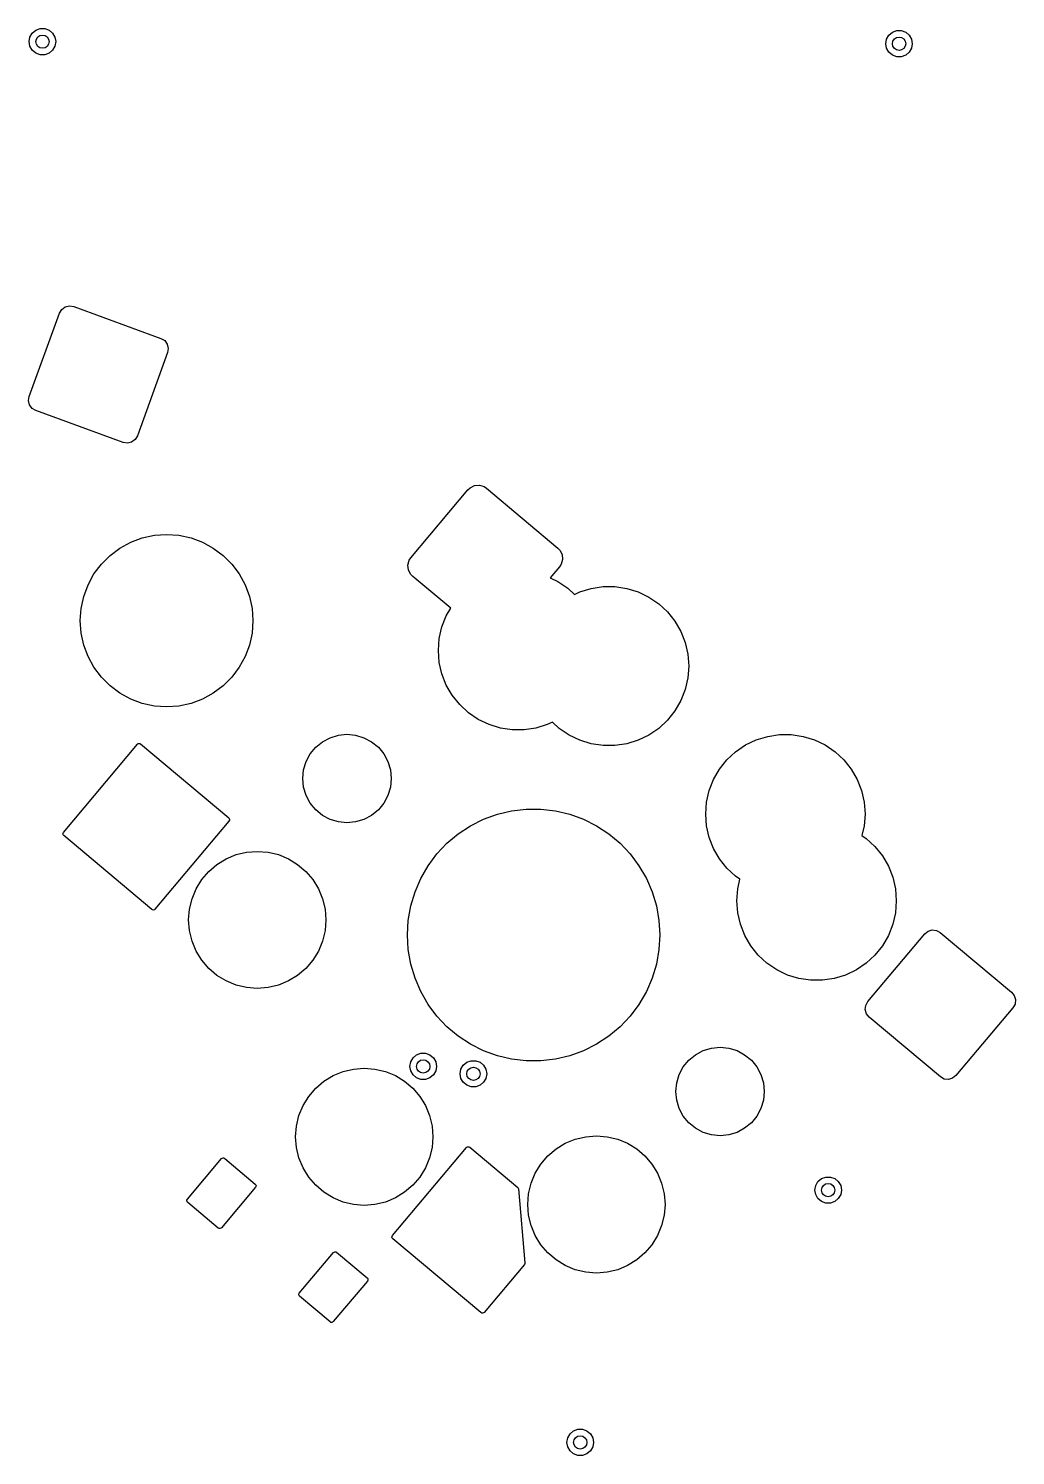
# Model space of a CAD drawing. Extents: x 2.57 to 8.57, y -5.78 to -1.88.
# Drawn here: x 7.645 to 8.522, y -5.782 to -4.513 of the extents above; entities that cross this region are included whole.
import ezdxf

# ---------------------------------------------------------------- set-up
doc = ezdxf.new("R2010")
doc.units = 0
doc.header["$MEASUREMENT"] = 0
doc.layers.add('BLACK', color=7, linetype='CONTINUOUS')

msp = doc.modelspace()

# ---------------------------------------------------------------- linework, layer by layer
at = {"layer": 'BLACK', "linetype": 'CONTINUOUS'}
for p, q in [((7.6459, -4.5203), (7.6479, -4.5168)), ((7.6479, -4.5168), (7.651, -4.5141)), ((7.651, -4.5141), (7.6549, -4.5127)), ((7.6549, -4.5127), (7.659, -4.5127)), ((7.659, -4.5127), (7.6629, -4.5141)), ((7.6629, -4.5141), (7.666, -4.5168)), ((7.666, -4.5168), (7.6681, -4.5203)), ((8.4096, -4.5186), (8.4128, -4.516)), ((8.4128, -4.516), (8.4166, -4.5146)), ((8.4166, -4.5146), (8.4207, -4.5146)), ((8.4207, -4.5146), (8.4246, -4.516)), ((8.4246, -4.516), (8.4277, -4.5186)), ((7.6451, -4.5244), (7.6459, -4.5203)), ((7.6459, -4.5284), (7.6451, -4.5244)), ((7.6479, -4.5319), (7.6459, -4.5284)), ((7.6681, -4.5284), (7.666, -4.5319)), ((7.6681, -4.5203), (7.6688, -4.5244)), ((7.6688, -4.5244), (7.6681, -4.5284)), ((8.4069, -4.5262), (8.4076, -4.5222)), ((8.4076, -4.5303), (8.4069, -4.5262)), ((8.4076, -4.5222), (8.4096, -4.5186)), ((8.4096, -4.5338), (8.4076, -4.5303)), ((8.4277, -4.5186), (8.4298, -4.5222)), ((8.4298, -4.5303), (8.4277, -4.5338)), ((8.4298, -4.5222), (8.4305, -4.5262)), ((8.4305, -4.5262), (8.4298, -4.5303)), ((7.651, -4.5346), (7.6479, -4.5319)), ((7.6549, -4.536), (7.651, -4.5346)), ((7.659, -4.536), (7.6549, -4.536)), ((7.6629, -4.5346), (7.659, -4.536)), ((7.666, -4.5319), (7.6629, -4.5346)), ((8.4128, -4.5364), (8.4096, -4.5338)), ((8.4166, -4.5379), (8.4128, -4.5364)), ((8.4207, -4.5379), (8.4166, -4.5379)), ((8.4246, -4.5364), (8.4207, -4.5379)), ((8.4277, -4.5338), (8.4246, -4.5364)), ((7.6772, -4.7604), (7.681, -4.7595)), ((7.681, -4.7595), (7.6848, -4.7601)), ((7.6452, -4.8399), (7.6721, -4.766)), ((7.6721, -4.766), (7.6741, -4.7627)), ((7.6741, -4.7627), (7.6772, -4.7604)), ((7.6848, -4.7601), (7.7624, -4.7883)), ((7.7624, -4.7883), (7.7657, -4.7903)), ((7.7657, -4.7903), (7.768, -4.7934)), ((7.768, -4.7934), (7.7689, -4.7972)), ((7.7689, -4.7972), (7.7683, -4.801)), ((7.7683, -4.801), (7.7414, -4.875)), ((7.6446, -4.8437), (7.6452, -4.8399)), ((7.6455, -4.8475), (7.6446, -4.8437)), ((7.6478, -4.8506), (7.6455, -4.8475)), ((7.6511, -4.8526), (7.6478, -4.8506)), ((7.7288, -4.8808), (7.6511, -4.8526)), ((7.7326, -4.8814), (7.7288, -4.8808)), ((7.7363, -4.8805), (7.7326, -4.8814)), ((7.7394, -4.8782), (7.7363, -4.8805)), ((7.7414, -4.875), (7.7394, -4.8782)), ((7.9847, -4.9834), (8.0353, -4.9231)), ((8.0353, -4.9231), (8.0373, -4.9212)), ((8.0373, -4.9212), (8.0412, -4.9193)), ((8.0412, -4.9193), (8.0455, -4.9189)), ((8.0455, -4.9189), (8.0497, -4.9202)), ((8.0497, -4.9202), (8.0519, -4.9216)), ((8.0519, -4.9216), (8.1153, -4.9748)), ((7.7171, -4.9814), (7.7259, -4.9749)), ((7.7259, -4.9749), (7.7355, -4.9696)), ((7.7355, -4.9696), (7.7458, -4.9658)), ((7.7458, -4.9658), (7.7565, -4.9635)), ((7.7565, -4.9635), (7.7674, -4.9627)), ((7.7674, -4.9627), (7.7783, -4.9635)), ((7.7783, -4.9635), (7.7891, -4.9658)), ((7.7891, -4.9658), (7.7993, -4.9696)), ((7.7993, -4.9696), (7.8089, -4.9749)), ((7.8089, -4.9749), (7.8177, -4.9814)), ((8.1153, -4.9748), (8.1172, -4.9768)), ((7.7094, -4.9892), (7.7171, -4.9814)), ((7.8177, -4.9814), (7.8254, -4.9892)), ((7.982, -4.9899), (7.9832, -4.9857)), ((7.9832, -4.9857), (7.9847, -4.9834)), ((8.1172, -4.9768), (8.1191, -4.9807)), ((8.1194, -4.985), (8.1182, -4.9892)), ((8.1191, -4.9807), (8.1194, -4.985)), ((7.6976, -5.0076), (7.7028, -4.9979)), ((7.7028, -4.9979), (7.7094, -4.9892)), ((7.8254, -4.9892), (7.832, -4.9979)), ((7.832, -4.9979), (7.8373, -5.0076)), ((7.9824, -4.9942), (7.982, -4.9899)), ((7.9843, -4.9981), (7.9824, -4.9942)), ((7.9862, -5.0001), (7.9843, -4.9981)), ((8.02, -5.0284), (7.9862, -5.0001)), ((8.1167, -4.9914), (8.1085, -5.0012)), ((8.1182, -4.9892), (8.1167, -4.9914)), ((7.6938, -5.0178), (7.6976, -5.0076)), ((7.8373, -5.0076), (7.8411, -5.0178)), ((8.1085, -5.0012), (8.1154, -5.0045)), ((8.1154, -5.0045), (8.1241, -5.0105)), ((8.1241, -5.0105), (8.1302, -5.0161)), ((8.1349, -5.0138), (8.145, -5.0107)), ((8.145, -5.0107), (8.1555, -5.0091)), ((8.1555, -5.0091), (8.1661, -5.0091)), ((8.1661, -5.0091), (8.1766, -5.0107)), ((8.1766, -5.0107), (8.1867, -5.0138)), ((7.6914, -5.0285), (7.6938, -5.0178)), ((7.8411, -5.0178), (7.8434, -5.0285)), ((8.1302, -5.0161), (8.1349, -5.0138)), ((8.1867, -5.0138), (8.1962, -5.0184)), ((8.1962, -5.0184), (8.205, -5.0244)), ((8.205, -5.0244), (8.2127, -5.0316)), ((7.6906, -5.0394), (7.6914, -5.0285)), ((7.8434, -5.0285), (7.8442, -5.0394)), ((8.0122, -5.045), (8.0161, -5.0352)), ((8.0161, -5.0352), (8.02, -5.0284)), ((8.2127, -5.0316), (8.2194, -5.0399)), ((7.6914, -5.0504), (7.6906, -5.0394)), ((7.6938, -5.0611), (7.6914, -5.0504)), ((7.8434, -5.0504), (7.8411, -5.0611)), ((7.8442, -5.0394), (7.8434, -5.0504)), ((8.0099, -5.0554), (8.0122, -5.045)), ((8.2194, -5.0399), (8.2246, -5.049)), ((8.2246, -5.049), (8.2285, -5.0589)), ((7.6976, -5.0713), (7.6938, -5.0611)), ((7.8411, -5.0611), (7.8373, -5.0713)), ((8.0091, -5.0659), (8.0099, -5.0554)), ((8.2285, -5.0589), (8.2309, -5.0692)), ((7.7028, -5.0809), (7.6976, -5.0713)), ((7.8373, -5.0713), (7.832, -5.0809)), ((8.0099, -5.0765), (8.0091, -5.0659)), ((8.0122, -5.0868), (8.0099, -5.0765)), ((8.2309, -5.0692), (8.2317, -5.0798)), ((7.7094, -5.0897), (7.7028, -5.0809)), ((7.832, -5.0809), (7.8254, -5.0897)), ((8.0161, -5.0967), (8.0122, -5.0868)), ((8.2317, -5.0798), (8.2309, -5.0904)), ((7.7171, -5.0975), (7.7094, -5.0897)), ((7.7259, -5.104), (7.7171, -5.0975)), ((7.8177, -5.0975), (7.8089, -5.104)), ((7.8254, -5.0897), (7.8177, -5.0975)), ((8.0214, -5.1058), (8.0161, -5.0967)), ((8.2285, -5.1007), (8.2246, -5.1105)), ((8.2309, -5.0904), (8.2285, -5.1007)), ((7.7355, -5.1093), (7.7259, -5.104)), ((7.7458, -5.1131), (7.7355, -5.1093)), ((7.7565, -5.1154), (7.7458, -5.1131)), ((7.7891, -5.1131), (7.7783, -5.1154)), ((7.7993, -5.1093), (7.7891, -5.1131)), ((7.8089, -5.104), (7.7993, -5.1093)), ((8.028, -5.1141), (8.0214, -5.1058)), ((8.0358, -5.1213), (8.028, -5.1141)), ((8.2246, -5.1105), (8.2194, -5.1197)), ((7.7674, -5.1162), (7.7565, -5.1154)), ((7.7783, -5.1154), (7.7674, -5.1162)), ((8.0445, -5.1273), (8.0358, -5.1213)), ((8.0541, -5.1319), (8.0445, -5.1273)), ((8.2194, -5.1197), (8.2127, -5.128)), ((8.0642, -5.135), (8.0541, -5.1319)), ((8.0746, -5.1366), (8.0642, -5.135)), ((8.0852, -5.1366), (8.0746, -5.1366)), ((8.0957, -5.135), (8.0852, -5.1366)), ((8.1058, -5.1319), (8.0957, -5.135)), ((8.1106, -5.1296), (8.1058, -5.1319)), ((8.1166, -5.1352), (8.1106, -5.1296)), ((8.1254, -5.1412), (8.1166, -5.1352)), ((8.205, -5.1352), (8.1962, -5.1412)), ((8.2127, -5.128), (8.205, -5.1352)), ((7.6756, -5.2277), (7.7414, -5.1493)), ((7.7414, -5.1493), (7.742, -5.1488)), ((7.742, -5.1488), (7.7428, -5.1486)), ((7.7428, -5.1486), (7.7435, -5.1487)), ((7.7435, -5.1487), (7.7442, -5.1491)), ((7.7442, -5.1491), (7.8226, -5.2149)), ((7.8951, -5.158), (7.9, -5.152)), ((7.9, -5.152), (7.906, -5.1471)), ((7.906, -5.1471), (7.9128, -5.1435)), ((7.9128, -5.1435), (7.9201, -5.1412)), ((7.9201, -5.1412), (7.9278, -5.1405)), ((7.9278, -5.1405), (7.9355, -5.1412)), ((7.9355, -5.1412), (7.9429, -5.1435)), ((7.9429, -5.1435), (7.9497, -5.1471)), ((7.9497, -5.1471), (7.9557, -5.152)), ((7.9557, -5.152), (7.9606, -5.158)), ((8.1349, -5.1458), (8.1254, -5.1412)), ((8.145, -5.1489), (8.1349, -5.1458)), ((8.1555, -5.1505), (8.145, -5.1489)), ((8.1661, -5.1505), (8.1555, -5.1505)), ((8.1766, -5.1489), (8.1661, -5.1505)), ((8.1867, -5.1458), (8.1766, -5.1489)), ((8.1962, -5.1412), (8.1867, -5.1458)), ((8.2734, -5.156), (8.2822, -5.15)), ((8.2822, -5.15), (8.2917, -5.1454)), ((8.2917, -5.1454), (8.3019, -5.1423)), ((8.3019, -5.1423), (8.3123, -5.1407)), ((8.3123, -5.1407), (8.3229, -5.1407)), ((8.3229, -5.1407), (8.3334, -5.1423)), ((8.3334, -5.1423), (8.3435, -5.1454)), ((8.3435, -5.1454), (8.3531, -5.15)), ((8.3531, -5.15), (8.3618, -5.156)), ((7.8892, -5.1721), (7.8915, -5.1648)), ((7.8915, -5.1648), (7.8951, -5.158)), ((7.9606, -5.158), (7.9642, -5.1648)), ((7.9642, -5.1648), (7.9664, -5.1721)), ((8.2591, -5.1715), (8.2657, -5.1632)), ((8.2657, -5.1632), (8.2734, -5.156)), ((8.3618, -5.156), (8.3696, -5.1632)), ((8.3696, -5.1632), (8.3762, -5.1715)), ((7.8885, -5.1798), (7.8892, -5.1721)), ((7.9664, -5.1721), (7.9672, -5.1798)), ((8.2538, -5.1806), (8.2591, -5.1715)), ((8.3762, -5.1715), (8.3815, -5.1806)), ((7.8892, -5.1875), (7.8885, -5.1798)), ((7.8915, -5.1949), (7.8892, -5.1875)), ((7.9664, -5.1875), (7.9642, -5.1949)), ((7.9672, -5.1798), (7.9664, -5.1875)), ((8.2476, -5.2008), (8.2499, -5.1905)), ((8.2499, -5.1905), (8.2538, -5.1806)), ((8.3815, -5.1806), (8.3853, -5.1905)), ((8.3853, -5.1905), (8.3877, -5.2008)), ((7.8951, -5.2017), (7.8915, -5.1949)), ((7.9, -5.2077), (7.8951, -5.2017)), ((7.9606, -5.2017), (7.9557, -5.2077)), ((7.9642, -5.1949), (7.9606, -5.2017)), ((8.2468, -5.2114), (8.2476, -5.2008)), ((8.3877, -5.2008), (8.3885, -5.2114)), ((7.8226, -5.2149), (7.8231, -5.2155)), ((7.8231, -5.2155), (7.8233, -5.2162)), ((7.8233, -5.2162), (7.8232, -5.217)), ((7.906, -5.2126), (7.9, -5.2077)), ((7.9128, -5.2162), (7.906, -5.2126)), ((7.9201, -5.2184), (7.9128, -5.2162)), ((7.9429, -5.2162), (7.9355, -5.2184)), ((7.9497, -5.2126), (7.9429, -5.2162)), ((7.9557, -5.2077), (7.9497, -5.2126)), ((8.0376, -5.2218), (8.0493, -5.216)), ((8.0493, -5.216), (8.0615, -5.2115)), ((8.0615, -5.2115), (8.0742, -5.2085)), ((8.0742, -5.2085), (8.0872, -5.207)), ((8.0872, -5.207), (8.1002, -5.207)), ((8.1002, -5.207), (8.1132, -5.2085)), ((8.1132, -5.2085), (8.1259, -5.2115)), ((8.1259, -5.2115), (8.1381, -5.216)), ((8.1381, -5.216), (8.1498, -5.2218)), ((8.2476, -5.222), (8.2468, -5.2114)), ((8.3885, -5.2114), (8.3877, -5.222)), ((7.6752, -5.2292), (7.6753, -5.2284)), ((7.6754, -5.2299), (7.6752, -5.2292)), ((7.6753, -5.2284), (7.6756, -5.2277)), ((7.8228, -5.2177), (7.757, -5.2961)), ((7.8232, -5.217), (7.8228, -5.2177)), ((7.9278, -5.2192), (7.9201, -5.2184)), ((7.9355, -5.2184), (7.9278, -5.2192)), ((8.0167, -5.2374), (8.0267, -5.229)), ((8.0267, -5.229), (8.0376, -5.2218)), ((8.1498, -5.2218), (8.1607, -5.229)), ((8.1607, -5.229), (8.1707, -5.2374)), ((8.2499, -5.2323), (8.2476, -5.222)), ((8.3877, -5.222), (8.3857, -5.2306)), ((7.6759, -5.2305), (7.6754, -5.2299)), ((7.7543, -5.2963), (7.6759, -5.2305)), ((8.0077, -5.2469), (8.0167, -5.2374)), ((8.1707, -5.2374), (8.1797, -5.2469)), ((8.2538, -5.2421), (8.2499, -5.2323)), ((8.3857, -5.2306), (8.3895, -5.2332)), ((8.3895, -5.2332), (8.3973, -5.2404)), ((8.3973, -5.2404), (8.4039, -5.2487)), ((7.8121, -5.2562), (7.8203, -5.2512)), ((7.8203, -5.2512), (7.8291, -5.2475)), ((7.8291, -5.2475), (7.8385, -5.2453)), ((7.8385, -5.2453), (7.848, -5.2446)), ((7.848, -5.2446), (7.8576, -5.2453)), ((7.8576, -5.2453), (7.8669, -5.2475)), ((7.8669, -5.2475), (7.8757, -5.2512)), ((7.8757, -5.2512), (7.8839, -5.2562)), ((8, -5.2574), (8.0077, -5.2469)), ((8.1797, -5.2469), (8.1874, -5.2574)), ((8.2591, -5.2513), (8.2538, -5.2421)), ((8.2657, -5.2596), (8.2591, -5.2513)), ((8.4039, -5.2487), (8.4092, -5.2579)), ((7.7986, -5.2697), (7.8049, -5.2624)), ((7.8049, -5.2624), (7.8121, -5.2562)), ((7.8839, -5.2562), (7.8912, -5.2624)), ((7.8912, -5.2624), (7.8974, -5.2697)), ((7.9934, -5.2687), (8, -5.2574)), ((8.1874, -5.2574), (8.194, -5.2687)), ((8.2734, -5.2668), (8.2657, -5.2596)), ((8.2772, -5.2694), (8.2734, -5.2668)), ((8.4092, -5.2579), (8.4131, -5.2677)), ((7.79, -5.2867), (7.7936, -5.2779)), ((7.7936, -5.2779), (7.7986, -5.2697)), ((7.8974, -5.2697), (7.9024, -5.2779)), ((7.9024, -5.2779), (7.906, -5.2867)), ((7.9883, -5.2806), (7.9934, -5.2687)), ((8.194, -5.2687), (8.1991, -5.2806)), ((8.2745, -5.2886), (8.2753, -5.278)), ((8.2753, -5.278), (8.2772, -5.2694)), ((8.4131, -5.2677), (8.4154, -5.278)), ((8.4154, -5.278), (8.4162, -5.2886)), ((7.7877, -5.296), (7.79, -5.2867)), ((7.906, -5.2867), (7.9083, -5.296)), ((7.9845, -5.2931), (7.9883, -5.2806)), ((8.1991, -5.2806), (8.2029, -5.2931)), ((8.2753, -5.2992), (8.2745, -5.2886)), ((8.4162, -5.2886), (8.4154, -5.2992)), ((7.7549, -5.2967), (7.7543, -5.2963)), ((7.7557, -5.2968), (7.7549, -5.2967)), ((7.7565, -5.2965), (7.7557, -5.2968)), ((7.757, -5.2961), (7.7565, -5.2965)), ((7.787, -5.3056), (7.7877, -5.296)), ((7.9083, -5.296), (7.909, -5.3056)), ((7.9823, -5.306), (7.9845, -5.2931)), ((8.2029, -5.2931), (8.2051, -5.306)), ((8.2776, -5.3095), (8.2753, -5.2992)), ((8.4154, -5.2992), (8.4131, -5.3095)), ((7.7877, -5.3151), (7.787, -5.3056)), ((7.79, -5.3244), (7.7877, -5.3151)), ((7.9083, -5.3151), (7.906, -5.3244)), ((7.909, -5.3056), (7.9083, -5.3151)), ((7.9815, -5.319), (7.9823, -5.306)), ((8.2051, -5.306), (8.2059, -5.319)), ((8.2815, -5.3194), (8.2776, -5.3095)), ((8.3909, -5.3782), (8.4415, -5.3179)), ((8.4131, -5.3095), (8.4092, -5.3194)), ((8.4415, -5.3179), (8.4445, -5.3155)), ((8.4445, -5.3155), (8.4482, -5.3144)), ((8.4482, -5.3144), (8.452, -5.3149)), ((8.452, -5.3149), (8.4554, -5.3167)), ((8.4554, -5.3167), (8.5187, -5.3699)), ((7.7936, -5.3333), (7.79, -5.3244)), ((7.906, -5.3244), (7.9024, -5.3333)), ((7.9823, -5.332), (7.9815, -5.319)), ((8.2059, -5.319), (8.2051, -5.332)), ((8.2868, -5.3285), (8.2815, -5.3194)), ((8.2934, -5.3368), (8.2868, -5.3285)), ((8.4039, -5.3285), (8.3973, -5.3368)), ((8.4092, -5.3194), (8.4039, -5.3285)), ((7.7986, -5.3414), (7.7936, -5.3333)), ((7.8049, -5.3487), (7.7986, -5.3414)), ((7.8974, -5.3414), (7.8912, -5.3487)), ((7.9024, -5.3333), (7.8974, -5.3414)), ((7.9845, -5.3449), (7.9823, -5.332)), ((8.2051, -5.332), (8.2029, -5.3449)), ((8.3012, -5.344), (8.2934, -5.3368)), ((8.3973, -5.3368), (8.3895, -5.344)), ((7.8121, -5.3549), (7.8049, -5.3487)), ((7.8203, -5.3599), (7.8121, -5.3549)), ((7.8839, -5.3549), (7.8757, -5.3599)), ((7.8912, -5.3487), (7.8839, -5.3549)), ((7.9883, -5.3574), (7.9845, -5.3449)), ((8.2029, -5.3449), (8.1991, -5.3574)), ((8.3099, -5.35), (8.3012, -5.344)), ((8.3195, -5.3546), (8.3099, -5.35)), ((8.3296, -5.3577), (8.3195, -5.3546)), ((8.3712, -5.3546), (8.3611, -5.3577)), ((8.3808, -5.35), (8.3712, -5.3546)), ((8.3895, -5.344), (8.3808, -5.35)), ((7.8291, -5.3636), (7.8203, -5.3599)), ((7.8385, -5.3658), (7.8291, -5.3636)), ((7.848, -5.3666), (7.8385, -5.3658)), ((7.8576, -5.3658), (7.848, -5.3666)), ((7.8669, -5.3636), (7.8576, -5.3658)), ((7.8757, -5.3599), (7.8669, -5.3636)), ((7.9934, -5.3694), (7.9883, -5.3574)), ((8.1991, -5.3574), (8.194, -5.3694)), ((8.34, -5.3593), (8.3296, -5.3577)), ((8.3506, -5.3593), (8.34, -5.3593)), ((8.3611, -5.3577), (8.3506, -5.3593)), ((8, -5.3807), (7.9934, -5.3694)), ((8.0077, -5.3911), (8, -5.3807)), ((8.1874, -5.3807), (8.1797, -5.3911)), ((8.194, -5.3694), (8.1874, -5.3807)), ((8.3891, -5.3816), (8.3909, -5.3782)), ((8.5187, -5.3699), (8.5211, -5.3728)), ((8.5218, -5.3804), (8.5199, -5.3837)), ((8.5211, -5.3728), (8.5222, -5.3765)), ((8.5222, -5.3765), (8.5218, -5.3804)), ((8.0167, -5.4006), (8.0077, -5.3911)), ((8.1797, -5.3911), (8.1707, -5.4006)), ((8.3886, -5.3854), (8.3891, -5.3816)), ((8.3897, -5.3891), (8.3886, -5.3854)), ((8.3921, -5.3921), (8.3897, -5.3891)), ((8.4555, -5.4453), (8.3921, -5.3921)), ((8.5199, -5.3837), (8.4693, -5.444)), ((8.0267, -5.409), (8.0167, -5.4006)), ((8.1707, -5.4006), (8.1607, -5.409)), ((8.0376, -5.4162), (8.0267, -5.409)), ((8.0493, -5.422), (8.0376, -5.4162)), ((8.1498, -5.4162), (8.1381, -5.422)), ((8.1607, -5.409), (8.1498, -5.4162)), ((8.2519, -5.4196), (8.2596, -5.4188)), ((8.2596, -5.4188), (8.2673, -5.4196)), ((7.9838, -5.4359), (7.9845, -5.4318)), ((7.9845, -5.4318), (7.9866, -5.4283)), ((7.9866, -5.4283), (7.9897, -5.4256)), ((7.9897, -5.4256), (7.9936, -5.4242)), ((7.9936, -5.4242), (7.9977, -5.4242)), ((7.9977, -5.4242), (8.0015, -5.4256)), ((8.0015, -5.4256), (8.0047, -5.4283)), ((8.0047, -5.4283), (8.0067, -5.4318)), ((8.0067, -5.4318), (8.0074, -5.4359)), ((8.0312, -5.4349), (8.0343, -5.4322)), ((8.0343, -5.4322), (8.0382, -5.4308)), ((8.0382, -5.4308), (8.0423, -5.4308)), ((8.0423, -5.4308), (8.0461, -5.4322)), ((8.0461, -5.4322), (8.0493, -5.4349)), ((8.0615, -5.4265), (8.0493, -5.422)), ((8.0742, -5.4295), (8.0615, -5.4265)), ((8.0872, -5.431), (8.0742, -5.4295)), ((8.1002, -5.431), (8.0872, -5.431)), ((8.1132, -5.4295), (8.1002, -5.431)), ((8.1259, -5.4265), (8.1132, -5.4295)), ((8.1381, -5.422), (8.1259, -5.4265)), ((8.2268, -5.4363), (8.2317, -5.4304)), ((8.2317, -5.4304), (8.2377, -5.4255)), ((8.2377, -5.4255), (8.2445, -5.4218)), ((8.2445, -5.4218), (8.2519, -5.4196)), ((8.2673, -5.4196), (8.2746, -5.4218)), ((8.2746, -5.4218), (8.2814, -5.4255)), ((8.2814, -5.4255), (8.2874, -5.4304)), ((8.2874, -5.4304), (8.2923, -5.4363)), ((7.9073, -5.4491), (7.9154, -5.4441)), ((7.9154, -5.4441), (7.9243, -5.4404)), ((7.9243, -5.4404), (7.9336, -5.4382)), ((7.9336, -5.4382), (7.9431, -5.4374)), ((7.9431, -5.4374), (7.9527, -5.4382)), ((7.9527, -5.4382), (7.962, -5.4404)), ((7.962, -5.4404), (7.9708, -5.4441)), ((7.9708, -5.4441), (7.979, -5.4491)), ((7.9845, -5.4399), (7.9838, -5.4359)), ((7.9866, -5.4435), (7.9845, -5.4399)), ((7.9897, -5.4461), (7.9866, -5.4435)), ((8.0047, -5.4435), (8.0015, -5.4461)), ((8.0067, -5.4399), (8.0047, -5.4435)), ((8.0074, -5.4359), (8.0067, -5.4399)), ((8.0284, -5.4425), (8.0291, -5.4384)), ((8.0291, -5.4465), (8.0284, -5.4425)), ((8.0291, -5.4384), (8.0312, -5.4349)), ((8.0493, -5.4349), (8.0513, -5.4384)), ((8.0513, -5.4384), (8.052, -5.4425)), ((8.052, -5.4425), (8.0513, -5.4465)), ((8.221, -5.4505), (8.2232, -5.4431)), ((8.2232, -5.4431), (8.2268, -5.4363)), ((8.2923, -5.4363), (8.2959, -5.4431)), ((8.2959, -5.4431), (8.2982, -5.4505)), ((8.4693, -5.444), (8.4663, -5.4464)), ((7.8938, -5.4626), (7.9, -5.4553)), ((7.9, -5.4553), (7.9073, -5.4491)), ((7.979, -5.4491), (7.9863, -5.4553)), ((7.9863, -5.4553), (7.9925, -5.4626)), ((7.9936, -5.4475), (7.9897, -5.4461)), ((7.9977, -5.4475), (7.9936, -5.4475)), ((8.0015, -5.4461), (7.9977, -5.4475)), ((8.0312, -5.45), (8.0291, -5.4465)), ((8.0343, -5.4527), (8.0312, -5.45)), ((8.0382, -5.4541), (8.0343, -5.4527)), ((8.0423, -5.4541), (8.0382, -5.4541)), ((8.0461, -5.4527), (8.0423, -5.4541)), ((8.0493, -5.45), (8.0461, -5.4527)), ((8.0513, -5.4465), (8.0493, -5.45)), ((8.2202, -5.4582), (8.221, -5.4505)), ((8.2982, -5.4505), (8.2989, -5.4582)), ((8.4588, -5.4471), (8.4555, -5.4453)), ((8.4626, -5.4475), (8.4588, -5.4471)), ((8.4663, -5.4464), (8.4626, -5.4475)), ((7.8888, -5.4708), (7.8938, -5.4626)), ((7.9925, -5.4626), (7.9975, -5.4708)), ((8.221, -5.4659), (8.2202, -5.4582)), ((8.2232, -5.4733), (8.221, -5.4659)), ((8.2982, -5.4659), (8.2959, -5.4733)), ((8.2989, -5.4582), (8.2982, -5.4659)), ((7.8829, -5.4889), (7.8851, -5.4796)), ((7.8851, -5.4796), (7.8888, -5.4708)), ((7.9975, -5.4708), (8.0012, -5.4796)), ((8.0012, -5.4796), (8.0034, -5.4889)), ((8.2268, -5.4801), (8.2232, -5.4733)), ((8.2317, -5.486), (8.2268, -5.4801)), ((8.2923, -5.4801), (8.2874, -5.486)), ((8.2959, -5.4733), (8.2923, -5.4801)), ((7.8821, -5.4985), (7.8829, -5.4889)), ((8.0034, -5.4889), (8.0042, -5.4985)), ((8.2377, -5.4909), (8.2317, -5.486)), ((8.2445, -5.4946), (8.2377, -5.4909)), ((8.2519, -5.4968), (8.2445, -5.4946)), ((8.2746, -5.4946), (8.2673, -5.4968)), ((8.2814, -5.4909), (8.2746, -5.4946)), ((8.2874, -5.486), (8.2814, -5.4909)), ((7.8829, -5.508), (7.8821, -5.4985)), ((7.8851, -5.5173), (7.8829, -5.508)), ((7.9683, -5.5864), (8.0341, -5.508)), ((8.0034, -5.508), (8.0012, -5.5173)), ((8.0042, -5.4985), (8.0034, -5.508)), ((8.0341, -5.508), (8.0347, -5.5075)), ((8.0347, -5.5075), (8.0354, -5.5073)), ((8.0354, -5.5073), (8.0362, -5.5074)), ((8.0362, -5.5074), (8.0369, -5.5077)), ((8.0369, -5.5077), (8.0796, -5.5436)), ((8.1137, -5.5093), (8.1219, -5.5043)), ((8.1219, -5.5043), (8.1307, -5.5006)), ((8.1307, -5.5006), (8.1401, -5.4984)), ((8.1401, -5.4984), (8.1496, -5.4976)), ((8.1496, -5.4976), (8.1591, -5.4984)), ((8.1591, -5.4984), (8.1685, -5.5006)), ((8.1685, -5.5006), (8.1773, -5.5043)), ((8.1773, -5.5043), (8.1855, -5.5093)), ((8.2596, -5.4976), (8.2519, -5.4968)), ((8.2673, -5.4968), (8.2596, -5.4976)), ((7.7859, -5.5541), (7.8163, -5.5179)), ((7.8163, -5.5179), (7.8169, -5.5175)), ((7.8169, -5.5175), (7.8176, -5.5172)), ((7.8176, -5.5172), (7.8184, -5.5173)), ((7.8184, -5.5173), (7.8191, -5.5177)), ((7.8191, -5.5177), (7.8462, -5.5405)), ((7.8888, -5.5262), (7.8851, -5.5173)), ((8.0012, -5.5173), (7.9975, -5.5262)), ((8.1002, -5.5228), (8.1064, -5.5155)), ((8.1064, -5.5155), (8.1137, -5.5093)), ((8.1855, -5.5093), (8.1927, -5.5155)), ((8.1927, -5.5155), (8.199, -5.5228)), ((7.8938, -5.5343), (7.8888, -5.5262)), ((7.9975, -5.5262), (7.9925, -5.5343)), ((8.0916, -5.5398), (8.0952, -5.5309)), ((8.0952, -5.5309), (8.1002, -5.5228)), ((8.199, -5.5228), (8.204, -5.5309)), ((8.204, -5.5309), (8.2076, -5.5398)), ((7.8464, -5.5432), (7.8161, -5.5794)), ((7.8462, -5.5405), (7.8467, -5.5411)), ((7.8468, -5.5426), (7.8464, -5.5432)), ((7.8467, -5.5411), (7.8469, -5.5418)), ((7.8469, -5.5418), (7.8468, -5.5426)), ((7.9, -5.5416), (7.8938, -5.5343)), ((7.9073, -5.5478), (7.9, -5.5416)), ((7.9863, -5.5416), (7.979, -5.5478)), ((7.9925, -5.5343), (7.9863, -5.5416)), ((8.0796, -5.5436), (8.0801, -5.5442)), ((8.0801, -5.5442), (8.0803, -5.5449)), ((8.0803, -5.5449), (8.086, -5.6105)), ((8.0893, -5.5491), (8.0916, -5.5398)), ((8.2076, -5.5398), (8.2099, -5.5491)), ((8.3439, -5.5459), (8.3446, -5.5419)), ((8.3446, -5.5499), (8.3439, -5.5459)), ((8.3446, -5.5419), (8.3466, -5.5383)), ((8.3466, -5.5383), (8.3498, -5.5357)), ((8.3498, -5.5357), (8.3536, -5.5343)), ((8.3536, -5.5343), (8.3577, -5.5343)), ((8.3577, -5.5343), (8.3616, -5.5357)), ((8.3616, -5.5357), (8.3647, -5.5383)), ((8.3647, -5.5383), (8.3668, -5.5419)), ((8.3668, -5.5419), (8.3675, -5.5459)), ((8.3675, -5.5459), (8.3668, -5.5499)), ((7.7855, -5.5548), (7.7859, -5.5541)), ((7.7855, -5.5556), (7.7855, -5.5548)), ((7.7857, -5.5563), (7.7855, -5.5556)), ((7.7862, -5.5569), (7.7857, -5.5563)), ((7.8133, -5.5797), (7.7862, -5.5569)), ((7.9154, -5.5528), (7.9073, -5.5478)), ((7.9243, -5.5565), (7.9154, -5.5528)), ((7.9336, -5.5587), (7.9243, -5.5565)), ((7.9431, -5.5595), (7.9336, -5.5587)), ((7.9527, -5.5587), (7.9431, -5.5595)), ((7.962, -5.5565), (7.9527, -5.5587)), ((7.9708, -5.5528), (7.962, -5.5565)), ((7.979, -5.5478), (7.9708, -5.5528)), ((8.0886, -5.5586), (8.0893, -5.5491)), ((8.0893, -5.5682), (8.0886, -5.5586)), ((8.2099, -5.5491), (8.2106, -5.5586)), ((8.2106, -5.5586), (8.2099, -5.5682)), ((8.3466, -5.5535), (8.3446, -5.5499)), ((8.3498, -5.5561), (8.3466, -5.5535)), ((8.3536, -5.5575), (8.3498, -5.5561)), ((8.3577, -5.5575), (8.3536, -5.5575)), ((8.3616, -5.5561), (8.3577, -5.5575)), ((8.3647, -5.5535), (8.3616, -5.5561)), ((8.3668, -5.5499), (8.3647, -5.5535)), ((8.0916, -5.5775), (8.0893, -5.5682)), ((8.2099, -5.5682), (8.2076, -5.5775)), ((7.814, -5.58), (7.8133, -5.5797)), ((7.8147, -5.5801), (7.814, -5.58)), ((7.8155, -5.5799), (7.8147, -5.5801)), ((7.8161, -5.5794), (7.8155, -5.5799)), ((8.0952, -5.5863), (8.0916, -5.5775)), ((8.2076, -5.5775), (8.204, -5.5863)), ((7.9678, -5.5878), (7.9679, -5.5871)), ((7.968, -5.5886), (7.9678, -5.5878)), ((7.9679, -5.5871), (7.9683, -5.5864)), ((7.9685, -5.5892), (7.968, -5.5886)), ((8.0469, -5.6549), (7.9685, -5.5892)), ((8.1002, -5.5945), (8.0952, -5.5863)), ((8.1064, -5.6018), (8.1002, -5.5945)), ((8.199, -5.5945), (8.1927, -5.6018)), ((8.204, -5.5863), (8.199, -5.5945)), ((7.8854, -5.6376), (7.9158, -5.6014)), ((7.9158, -5.6014), (7.9164, -5.601)), ((7.9164, -5.601), (7.9171, -5.6008)), ((7.9171, -5.6008), (7.9179, -5.6008)), ((7.9179, -5.6008), (7.9186, -5.6012)), ((7.9186, -5.6012), (7.9457, -5.624)), ((8.1137, -5.608), (8.1064, -5.6018)), ((8.1219, -5.613), (8.1137, -5.608)), ((8.1855, -5.608), (8.1773, -5.613)), ((8.1927, -5.6018), (8.1855, -5.608)), ((8.0856, -5.612), (8.0497, -5.6547)), ((8.0859, -5.6113), (8.0856, -5.612)), ((8.086, -5.6105), (8.0859, -5.6113)), ((8.1307, -5.6167), (8.1219, -5.613)), ((8.1401, -5.6189), (8.1307, -5.6167)), ((8.1496, -5.6197), (8.1401, -5.6189)), ((8.1591, -5.6189), (8.1496, -5.6197)), ((8.1685, -5.6167), (8.1591, -5.6189)), ((8.1773, -5.613), (8.1685, -5.6167)), ((7.946, -5.6268), (7.9156, -5.6629)), ((7.9457, -5.624), (7.9462, -5.6246)), ((7.9463, -5.6261), (7.946, -5.6268)), ((7.9462, -5.6246), (7.9464, -5.6253)), ((7.9464, -5.6253), (7.9463, -5.6261)), ((7.885, -5.6391), (7.8851, -5.6383)), ((7.8852, -5.6398), (7.885, -5.6391)), ((7.8851, -5.6383), (7.8854, -5.6376)), ((7.8857, -5.6404), (7.8852, -5.6398)), ((7.9128, -5.6632), (7.8857, -5.6404)), ((8.0476, -5.6553), (8.0469, -5.6549)), ((8.0484, -5.6554), (8.0476, -5.6553)), ((8.0491, -5.6552), (8.0484, -5.6554)), ((8.0497, -5.6547), (8.0491, -5.6552)), ((7.9135, -5.6636), (7.9128, -5.6632)), ((7.9143, -5.6636), (7.9135, -5.6636)), ((7.915, -5.6634), (7.9143, -5.6636)), ((7.9156, -5.6629), (7.915, -5.6634)), ((8.1261, -5.7627), (8.1293, -5.7601)), ((8.1293, -5.7601), (8.1331, -5.7587)), ((8.1331, -5.7587), (8.1372, -5.7587)), ((8.1372, -5.7587), (8.1411, -5.7601)), ((8.1411, -5.7601), (8.1442, -5.7627)), ((8.1234, -5.7703), (8.1241, -5.7663)), ((8.1241, -5.7744), (8.1234, -5.7703)), ((8.1241, -5.7663), (8.1261, -5.7627)), ((8.1261, -5.7779), (8.1241, -5.7744)), ((8.1442, -5.7627), (8.1463, -5.7663)), ((8.1463, -5.7744), (8.1442, -5.7779)), ((8.1463, -5.7663), (8.147, -5.7703)), ((8.147, -5.7703), (8.1463, -5.7744)), ((8.1293, -5.7805), (8.1261, -5.7779)), ((8.1331, -5.7819), (8.1293, -5.7805)), ((8.1372, -5.7819), (8.1331, -5.7819)), ((8.1411, -5.7805), (8.1372, -5.7819)), ((8.1442, -5.7779), (8.1411, -5.7805))]:
    msp.add_line(p, q, dxfattribs=at)
at = {"layer": 'BLACK'}
for centre in [(7.657, -4.5244), (8.4187, -4.5262), (7.9956, -5.4359), (8.0402, -5.4425), (8.3557, -5.5459), (8.1352, -5.7703)]:
    msp.add_circle(centre, 0.00591, dxfattribs=at)

doc.saveas('drawing.dxf')
